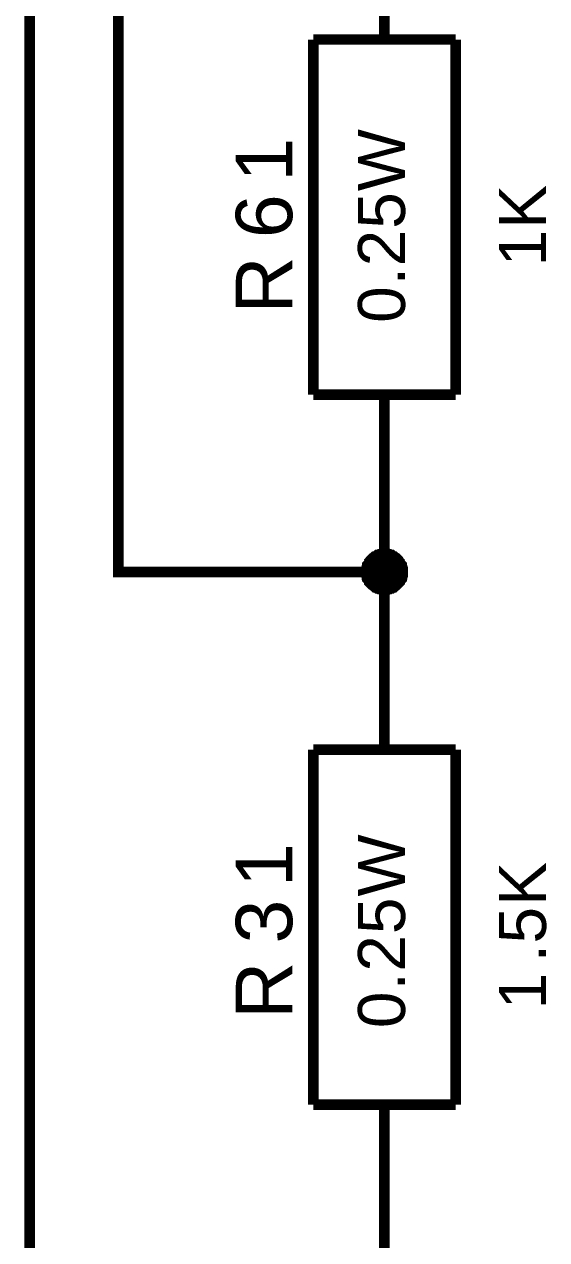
# Model space of a CAD drawing. Header units: millimetres. Extents: x -2024 to 917, y -725 to 13.
# Drawn here: x -2021.52 to -2006.8, y -630.48 to -596.24 of the extents above; entities that cross this region are included whole.
import ezdxf

# ---------------------------------------------------------------- set-up
doc = ezdxf.new("R2010")
doc.units = ezdxf.units.MM
doc.styles.get("Standard").update_dxf_attribs({"font": 'arial.ttf'})

msp = doc.modelspace()

# ---------------------------------------------------------------- linework, layer by layer
at = {"color": 7}
for points, const_width in [([(-2011.369, -669.167), (-2021.366, -669.167), (-2021.366, -569.168)], 0.3), ([(-2011.369, -611.675), (-2018.867, -611.675), (-2018.867, -569.168)], 0.3), ([(-2011.369, -596.672), (-2011.369, -594.172)], 0.3), ([(-2013.372, -596.672), (-2009.367, -596.672)], 0.3), ([(-2013.372, -606.674), (-2013.372, -596.672)], 0.3), ([(-2009.367, -606.674), (-2009.367, -596.672)], 0.3), ([(-2013.372, -606.674), (-2009.367, -606.674)], 0.3), ([(-2011.369, -606.674), (-2011.369, -609.174)], 0.3), ([(-2011.369, -614.175), (-2011.369, -611.675), (-2011.369, -609.174)], 0.3), ([(-2011.882, -611.675), (-2011.882, -611.641), (-2011.882, -611.625), (-2011.882, -611.592), (-2011.866, -611.575), (-2011.866, -611.542), (-2011.866, -611.526), (-2011.849, -611.492), (-2011.849, -611.476), (-2011.833, -611.459), (-2011.816, -611.426), (-2011.8, -611.41), (-2011.8, -611.393), (-2011.783, -611.377), (-2011.766, -611.343), (-2011.75, -611.327), (-2011.733, -611.31), (-2011.717, -611.294), (-2011.7, -611.277), (-2011.667, -611.261), (-2011.651, -611.244), (-2011.634, -611.244), (-2011.617, -611.227), (-2011.584, -611.211), (-2011.568, -611.194), (-2011.551, -611.194), (-2011.518, -611.178), (-2011.502, -611.178), (-2011.468, -611.178), (-2011.452, -611.161), (-2011.419, -611.161), (-2011.402, -611.161), (-2011.369, -611.161)], 0.3), ([(-2011.882, -611.675), (-2011.882, -611.641), (-2011.882, -611.625), (-2011.882, -611.592), (-2011.866, -611.575), (-2011.866, -611.542), (-2011.866, -611.526), (-2011.849, -611.492), (-2011.849, -611.476), (-2011.833, -611.459), (-2011.816, -611.426), (-2011.8, -611.41), (-2011.8, -611.393), (-2011.783, -611.377), (-2011.766, -611.343), (-2011.75, -611.327), (-2011.733, -611.31), (-2011.717, -611.294), (-2011.7, -611.277), (-2011.667, -611.261), (-2011.651, -611.244), (-2011.634, -611.244), (-2011.617, -611.227), (-2011.584, -611.211), (-2011.568, -611.194), (-2011.551, -611.194), (-2011.518, -611.178), (-2011.502, -611.178), (-2011.468, -611.178), (-2011.452, -611.161), (-2011.419, -611.161), (-2011.402, -611.161), (-2011.369, -611.161)], 0.3), ([(-2011.882, -611.675), (-2011.882, -611.641), (-2011.882, -611.625), (-2011.882, -611.592), (-2011.866, -611.575), (-2011.866, -611.542), (-2011.866, -611.526), (-2011.849, -611.492), (-2011.849, -611.476), (-2011.833, -611.459), (-2011.816, -611.426), (-2011.8, -611.41), (-2011.8, -611.393), (-2011.783, -611.377), (-2011.766, -611.343), (-2011.75, -611.327), (-2011.733, -611.31), (-2011.717, -611.294), (-2011.7, -611.277), (-2011.667, -611.261), (-2011.651, -611.244), (-2011.634, -611.244), (-2011.617, -611.227), (-2011.584, -611.211), (-2011.568, -611.194), (-2011.551, -611.194), (-2011.518, -611.178), (-2011.502, -611.178), (-2011.468, -611.178), (-2011.452, -611.161), (-2011.419, -611.161), (-2011.402, -611.161), (-2011.369, -611.161)], 0.3), ([(-2011.882, -611.675), (-2011.882, -611.641), (-2011.882, -611.625), (-2011.882, -611.592), (-2011.866, -611.575), (-2011.866, -611.542), (-2011.866, -611.526), (-2011.849, -611.492), (-2011.849, -611.476), (-2011.833, -611.459), (-2011.816, -611.426), (-2011.8, -611.41), (-2011.8, -611.393), (-2011.783, -611.377), (-2011.766, -611.343), (-2011.75, -611.327), (-2011.733, -611.31), (-2011.717, -611.294), (-2011.7, -611.277), (-2011.667, -611.261), (-2011.651, -611.244), (-2011.634, -611.244), (-2011.617, -611.227), (-2011.584, -611.211), (-2011.568, -611.194), (-2011.551, -611.194), (-2011.518, -611.178), (-2011.502, -611.178), (-2011.468, -611.178), (-2011.452, -611.161), (-2011.419, -611.161), (-2011.402, -611.161), (-2011.369, -611.161)], 0.3), ([(-2011.882, -611.675), (-2011.882, -611.641), (-2011.882, -611.625), (-2011.882, -611.592), (-2011.866, -611.575), (-2011.866, -611.542), (-2011.866, -611.526), (-2011.849, -611.492), (-2011.849, -611.476), (-2011.833, -611.459), (-2011.816, -611.426), (-2011.8, -611.41), (-2011.8, -611.393), (-2011.783, -611.377), (-2011.766, -611.343), (-2011.75, -611.327), (-2011.733, -611.31), (-2011.717, -611.294), (-2011.7, -611.277), (-2011.667, -611.261), (-2011.651, -611.244), (-2011.634, -611.244), (-2011.617, -611.227), (-2011.584, -611.211), (-2011.568, -611.194), (-2011.551, -611.194), (-2011.518, -611.178), (-2011.502, -611.178), (-2011.468, -611.178), (-2011.452, -611.161), (-2011.419, -611.161), (-2011.402, -611.161), (-2011.369, -611.161)], 0.0991), ([(-2011.882, -611.675), (-2011.882, -611.641), (-2011.882, -611.625), (-2011.882, -611.592), (-2011.866, -611.575), (-2011.866, -611.542), (-2011.866, -611.526), (-2011.849, -611.492), (-2011.849, -611.476), (-2011.833, -611.459), (-2011.816, -611.426), (-2011.8, -611.41), (-2011.8, -611.393), (-2011.783, -611.377), (-2011.766, -611.343), (-2011.75, -611.327), (-2011.733, -611.31), (-2011.717, -611.294), (-2011.7, -611.277), (-2011.667, -611.261), (-2011.651, -611.244), (-2011.634, -611.244), (-2011.617, -611.227), (-2011.584, -611.211), (-2011.568, -611.194), (-2011.551, -611.194), (-2011.518, -611.178), (-2011.502, -611.178), (-2011.468, -611.178), (-2011.452, -611.161), (-2011.419, -611.161), (-2011.402, -611.161), (-2011.369, -611.161)], 0.0991), ([(-2011.882, -611.675), (-2011.882, -611.641), (-2011.882, -611.625), (-2011.882, -611.592), (-2011.866, -611.575), (-2011.866, -611.542), (-2011.866, -611.526), (-2011.849, -611.492), (-2011.849, -611.476), (-2011.833, -611.459), (-2011.816, -611.426), (-2011.8, -611.41), (-2011.8, -611.393), (-2011.783, -611.377), (-2011.766, -611.343), (-2011.75, -611.327), (-2011.733, -611.31), (-2011.717, -611.294), (-2011.7, -611.277), (-2011.667, -611.261), (-2011.651, -611.244), (-2011.634, -611.244), (-2011.617, -611.227), (-2011.584, -611.211), (-2011.568, -611.194), (-2011.551, -611.194), (-2011.518, -611.178), (-2011.502, -611.178), (-2011.468, -611.178), (-2011.452, -611.161), (-2011.419, -611.161), (-2011.402, -611.161), (-2011.369, -611.161)], 0.0991), ([(-2011.882, -611.675), (-2011.882, -611.641), (-2011.882, -611.625), (-2011.882, -611.592), (-2011.866, -611.575), (-2011.866, -611.542), (-2011.866, -611.526), (-2011.849, -611.492), (-2011.849, -611.476), (-2011.833, -611.459), (-2011.816, -611.426), (-2011.8, -611.41), (-2011.8, -611.393), (-2011.783, -611.377), (-2011.766, -611.343), (-2011.75, -611.327), (-2011.733, -611.31), (-2011.717, -611.294), (-2011.7, -611.277), (-2011.667, -611.261), (-2011.651, -611.244), (-2011.634, -611.244), (-2011.617, -611.227), (-2011.584, -611.211), (-2011.568, -611.194), (-2011.551, -611.194), (-2011.518, -611.178), (-2011.502, -611.178), (-2011.468, -611.178), (-2011.452, -611.161), (-2011.419, -611.161), (-2011.402, -611.161), (-2011.369, -611.161)], 0.0991), ([(-2011.369, -611.161), (-2011.369, -611.161)], 0.3), ([(-2011.369, -611.161), (-2011.336, -611.161), (-2011.32, -611.161), (-2011.286, -611.161), (-2011.27, -611.178), (-2011.237, -611.178), (-2011.22, -611.178), (-2011.187, -611.194), (-2011.171, -611.194), (-2011.154, -611.211), (-2011.121, -611.227), (-2011.104, -611.244), (-2011.088, -611.244), (-2011.071, -611.261), (-2011.038, -611.277), (-2011.022, -611.294), (-2011.005, -611.31), (-2010.989, -611.327), (-2010.972, -611.343), (-2010.955, -611.377), (-2010.939, -611.393), (-2010.939, -611.41), (-2010.922, -611.426), (-2010.906, -611.459), (-2010.889, -611.476), (-2010.889, -611.492), (-2010.873, -611.526), (-2010.873, -611.542), (-2010.873, -611.575), (-2010.856, -611.592), (-2010.856, -611.625), (-2010.856, -611.641), (-2010.856, -611.675)], 0.3), ([(-2011.369, -611.161), (-2011.369, -611.161)], 0.3), ([(-2011.369, -611.161), (-2011.336, -611.161), (-2011.32, -611.161), (-2011.286, -611.161), (-2011.27, -611.178), (-2011.237, -611.178), (-2011.22, -611.178), (-2011.187, -611.194), (-2011.171, -611.194), (-2011.154, -611.211), (-2011.121, -611.227), (-2011.104, -611.244), (-2011.088, -611.244), (-2011.071, -611.261), (-2011.038, -611.277), (-2011.022, -611.294), (-2011.005, -611.31), (-2010.989, -611.327), (-2010.972, -611.343), (-2010.955, -611.377), (-2010.939, -611.393), (-2010.939, -611.41), (-2010.922, -611.426), (-2010.906, -611.459), (-2010.889, -611.476), (-2010.889, -611.492), (-2010.873, -611.526), (-2010.873, -611.542), (-2010.873, -611.575), (-2010.856, -611.592), (-2010.856, -611.625), (-2010.856, -611.641), (-2010.856, -611.675)], 0.3), ([(-2011.369, -611.161), (-2011.369, -611.161)], 0.3), ([(-2011.369, -611.161), (-2011.336, -611.161), (-2011.32, -611.161), (-2011.286, -611.161), (-2011.27, -611.178), (-2011.237, -611.178), (-2011.22, -611.178), (-2011.187, -611.194), (-2011.171, -611.194), (-2011.154, -611.211), (-2011.121, -611.227), (-2011.104, -611.244), (-2011.088, -611.244), (-2011.071, -611.261), (-2011.038, -611.277), (-2011.022, -611.294), (-2011.005, -611.31), (-2010.989, -611.327), (-2010.972, -611.343), (-2010.955, -611.377), (-2010.939, -611.393), (-2010.939, -611.41), (-2010.922, -611.426), (-2010.906, -611.459), (-2010.889, -611.476), (-2010.889, -611.492), (-2010.873, -611.526), (-2010.873, -611.542), (-2010.873, -611.575), (-2010.856, -611.592), (-2010.856, -611.625), (-2010.856, -611.641), (-2010.856, -611.675)], 0.3), ([(-2011.369, -611.161), (-2011.369, -611.161)], 0.3), ([(-2011.369, -611.161), (-2011.336, -611.161), (-2011.32, -611.161), (-2011.286, -611.161), (-2011.27, -611.178), (-2011.237, -611.178), (-2011.22, -611.178), (-2011.187, -611.194), (-2011.171, -611.194), (-2011.154, -611.211), (-2011.121, -611.227), (-2011.104, -611.244), (-2011.088, -611.244), (-2011.071, -611.261), (-2011.038, -611.277), (-2011.022, -611.294), (-2011.005, -611.31), (-2010.989, -611.327), (-2010.972, -611.343), (-2010.955, -611.377), (-2010.939, -611.393), (-2010.939, -611.41), (-2010.922, -611.426), (-2010.906, -611.459), (-2010.889, -611.476), (-2010.889, -611.492), (-2010.873, -611.526), (-2010.873, -611.542), (-2010.873, -611.575), (-2010.856, -611.592), (-2010.856, -611.625), (-2010.856, -611.641), (-2010.856, -611.675)], 0.3), ([(-2011.369, -611.161), (-2011.369, -611.161)], 0.0991), ([(-2011.369, -611.161), (-2011.336, -611.161), (-2011.32, -611.161), (-2011.286, -611.161), (-2011.27, -611.178), (-2011.237, -611.178), (-2011.22, -611.178), (-2011.187, -611.194), (-2011.171, -611.194), (-2011.154, -611.211), (-2011.121, -611.227), (-2011.104, -611.244), (-2011.088, -611.244), (-2011.071, -611.261), (-2011.038, -611.277), (-2011.022, -611.294), (-2011.005, -611.31), (-2010.989, -611.327), (-2010.972, -611.343), (-2010.955, -611.377), (-2010.939, -611.393), (-2010.939, -611.41), (-2010.922, -611.426), (-2010.906, -611.459), (-2010.889, -611.476), (-2010.889, -611.492), (-2010.873, -611.526), (-2010.873, -611.542), (-2010.873, -611.575), (-2010.856, -611.592), (-2010.856, -611.625), (-2010.856, -611.641), (-2010.856, -611.675)], 0.0991), ([(-2011.369, -611.161), (-2011.369, -611.161)], 0.0991), ([(-2011.369, -611.161), (-2011.336, -611.161), (-2011.32, -611.161), (-2011.286, -611.161), (-2011.27, -611.178), (-2011.237, -611.178), (-2011.22, -611.178), (-2011.187, -611.194), (-2011.171, -611.194), (-2011.154, -611.211), (-2011.121, -611.227), (-2011.104, -611.244), (-2011.088, -611.244), (-2011.071, -611.261), (-2011.038, -611.277), (-2011.022, -611.294), (-2011.005, -611.31), (-2010.989, -611.327), (-2010.972, -611.343), (-2010.955, -611.377), (-2010.939, -611.393), (-2010.939, -611.41), (-2010.922, -611.426), (-2010.906, -611.459), (-2010.889, -611.476), (-2010.889, -611.492), (-2010.873, -611.526), (-2010.873, -611.542), (-2010.873, -611.575), (-2010.856, -611.592), (-2010.856, -611.625), (-2010.856, -611.641), (-2010.856, -611.675)], 0.0991), ([(-2011.369, -611.161), (-2011.369, -611.161)], 0.0991), ([(-2011.369, -611.161), (-2011.336, -611.161), (-2011.32, -611.161), (-2011.286, -611.161), (-2011.27, -611.178), (-2011.237, -611.178), (-2011.22, -611.178), (-2011.187, -611.194), (-2011.171, -611.194), (-2011.154, -611.211), (-2011.121, -611.227), (-2011.104, -611.244), (-2011.088, -611.244), (-2011.071, -611.261), (-2011.038, -611.277), (-2011.022, -611.294), (-2011.005, -611.31), (-2010.989, -611.327), (-2010.972, -611.343), (-2010.955, -611.377), (-2010.939, -611.393), (-2010.939, -611.41), (-2010.922, -611.426), (-2010.906, -611.459), (-2010.889, -611.476), (-2010.889, -611.492), (-2010.873, -611.526), (-2010.873, -611.542), (-2010.873, -611.575), (-2010.856, -611.592), (-2010.856, -611.625), (-2010.856, -611.641), (-2010.856, -611.675)], 0.0991), ([(-2011.369, -611.161), (-2011.369, -611.161)], 0.0991), ([(-2011.369, -611.161), (-2011.336, -611.161), (-2011.32, -611.161), (-2011.286, -611.161), (-2011.27, -611.178), (-2011.237, -611.178), (-2011.22, -611.178), (-2011.187, -611.194), (-2011.171, -611.194), (-2011.154, -611.211), (-2011.121, -611.227), (-2011.104, -611.244), (-2011.088, -611.244), (-2011.071, -611.261), (-2011.038, -611.277), (-2011.022, -611.294), (-2011.005, -611.31), (-2010.989, -611.327), (-2010.972, -611.343), (-2010.955, -611.377), (-2010.939, -611.393), (-2010.939, -611.41), (-2010.922, -611.426), (-2010.906, -611.459), (-2010.889, -611.476), (-2010.889, -611.492), (-2010.873, -611.526), (-2010.873, -611.542), (-2010.873, -611.575), (-2010.856, -611.592), (-2010.856, -611.625), (-2010.856, -611.641), (-2010.856, -611.675)], 0.0991), ([(-2011.369, -612.171), (-2011.402, -612.171), (-2011.419, -612.171), (-2011.452, -612.171), (-2011.468, -612.155), (-2011.502, -612.155), (-2011.518, -612.155), (-2011.551, -612.138), (-2011.568, -612.138), (-2011.584, -612.122), (-2011.617, -612.105), (-2011.634, -612.105), (-2011.651, -612.089), (-2011.667, -612.072), (-2011.7, -612.055), (-2011.717, -612.039), (-2011.733, -612.022), (-2011.75, -612.006), (-2011.766, -611.989), (-2011.783, -611.973), (-2011.8, -611.956), (-2011.8, -611.94), (-2011.816, -611.906), (-2011.833, -611.89), (-2011.849, -611.873), (-2011.849, -611.84), (-2011.866, -611.824), (-2011.866, -611.807), (-2011.866, -611.774), (-2011.882, -611.757), (-2011.882, -611.724), (-2011.882, -611.708), (-2011.882, -611.675)], 0.3), ([(-2011.882, -611.675), (-2011.882, -611.675)], 0.3), ([(-2011.369, -612.171), (-2011.402, -612.171), (-2011.419, -612.171), (-2011.452, -612.171), (-2011.468, -612.155), (-2011.502, -612.155), (-2011.518, -612.155), (-2011.551, -612.138), (-2011.568, -612.138), (-2011.584, -612.122), (-2011.617, -612.105), (-2011.634, -612.105), (-2011.651, -612.089), (-2011.667, -612.072), (-2011.7, -612.055), (-2011.717, -612.039), (-2011.733, -612.022), (-2011.75, -612.006), (-2011.766, -611.989), (-2011.783, -611.973), (-2011.8, -611.956), (-2011.8, -611.94), (-2011.816, -611.906), (-2011.833, -611.89), (-2011.849, -611.873), (-2011.849, -611.84), (-2011.866, -611.824), (-2011.866, -611.807), (-2011.866, -611.774), (-2011.882, -611.757), (-2011.882, -611.724), (-2011.882, -611.708), (-2011.882, -611.675)], 0.3), ([(-2011.882, -611.675), (-2011.882, -611.675)], 0.3), ([(-2011.369, -612.171), (-2011.402, -612.171), (-2011.419, -612.171), (-2011.452, -612.171), (-2011.468, -612.155), (-2011.502, -612.155), (-2011.518, -612.155), (-2011.551, -612.138), (-2011.568, -612.138), (-2011.584, -612.122), (-2011.617, -612.105), (-2011.634, -612.105), (-2011.651, -612.089), (-2011.667, -612.072), (-2011.7, -612.055), (-2011.717, -612.039), (-2011.733, -612.022), (-2011.75, -612.006), (-2011.766, -611.989), (-2011.783, -611.973), (-2011.8, -611.956), (-2011.8, -611.94), (-2011.816, -611.906), (-2011.833, -611.89), (-2011.849, -611.873), (-2011.849, -611.84), (-2011.866, -611.824), (-2011.866, -611.807), (-2011.866, -611.774), (-2011.882, -611.757), (-2011.882, -611.724), (-2011.882, -611.708), (-2011.882, -611.675)], 0.3), ([(-2011.882, -611.675), (-2011.882, -611.675)], 0.3), ([(-2011.369, -612.171), (-2011.402, -612.171), (-2011.419, -612.171), (-2011.452, -612.171), (-2011.468, -612.155), (-2011.502, -612.155), (-2011.518, -612.155), (-2011.551, -612.138), (-2011.568, -612.138), (-2011.584, -612.122), (-2011.617, -612.105), (-2011.634, -612.105), (-2011.651, -612.089), (-2011.667, -612.072), (-2011.7, -612.055), (-2011.717, -612.039), (-2011.733, -612.022), (-2011.75, -612.006), (-2011.766, -611.989), (-2011.783, -611.973), (-2011.8, -611.956), (-2011.8, -611.94), (-2011.816, -611.906), (-2011.833, -611.89), (-2011.849, -611.873), (-2011.849, -611.84), (-2011.866, -611.824), (-2011.866, -611.807), (-2011.866, -611.774), (-2011.882, -611.757), (-2011.882, -611.724), (-2011.882, -611.708), (-2011.882, -611.675)], 0.3), ([(-2011.882, -611.675), (-2011.882, -611.675)], 0.3), ([(-2010.856, -611.675), (-2010.856, -611.708), (-2010.856, -611.724), (-2010.856, -611.757), (-2010.873, -611.774), (-2010.873, -611.807), (-2010.873, -611.824), (-2010.889, -611.84), (-2010.889, -611.873), (-2010.906, -611.89), (-2010.922, -611.906), (-2010.939, -611.94), (-2010.939, -611.956), (-2010.955, -611.973), (-2010.972, -611.989), (-2010.989, -612.006), (-2011.005, -612.022), (-2011.022, -612.039), (-2011.038, -612.055), (-2011.071, -612.072), (-2011.088, -612.089), (-2011.104, -612.105), (-2011.121, -612.105), (-2011.154, -612.122), (-2011.171, -612.138), (-2011.187, -612.138), (-2011.22, -612.155), (-2011.237, -612.155), (-2011.27, -612.155), (-2011.286, -612.171), (-2011.32, -612.171), (-2011.336, -612.171), (-2011.369, -612.171)], 0.3), ([(-2010.856, -611.675), (-2010.856, -611.708), (-2010.856, -611.724), (-2010.856, -611.757), (-2010.873, -611.774), (-2010.873, -611.807), (-2010.873, -611.824), (-2010.889, -611.84), (-2010.889, -611.873), (-2010.906, -611.89), (-2010.922, -611.906), (-2010.939, -611.94), (-2010.939, -611.956), (-2010.955, -611.973), (-2010.972, -611.989), (-2010.989, -612.006), (-2011.005, -612.022), (-2011.022, -612.039), (-2011.038, -612.055), (-2011.071, -612.072), (-2011.088, -612.089), (-2011.104, -612.105), (-2011.121, -612.105), (-2011.154, -612.122), (-2011.171, -612.138), (-2011.187, -612.138), (-2011.22, -612.155), (-2011.237, -612.155), (-2011.27, -612.155), (-2011.286, -612.171), (-2011.32, -612.171), (-2011.336, -612.171), (-2011.369, -612.171)], 0.3), ([(-2010.856, -611.675), (-2010.856, -611.708), (-2010.856, -611.724), (-2010.856, -611.757), (-2010.873, -611.774), (-2010.873, -611.807), (-2010.873, -611.824), (-2010.889, -611.84), (-2010.889, -611.873), (-2010.906, -611.89), (-2010.922, -611.906), (-2010.939, -611.94), (-2010.939, -611.956), (-2010.955, -611.973), (-2010.972, -611.989), (-2010.989, -612.006), (-2011.005, -612.022), (-2011.022, -612.039), (-2011.038, -612.055), (-2011.071, -612.072), (-2011.088, -612.089), (-2011.104, -612.105), (-2011.121, -612.105), (-2011.154, -612.122), (-2011.171, -612.138), (-2011.187, -612.138), (-2011.22, -612.155), (-2011.237, -612.155), (-2011.27, -612.155), (-2011.286, -612.171), (-2011.32, -612.171), (-2011.336, -612.171), (-2011.369, -612.171)], 0.3), ([(-2010.856, -611.675), (-2010.856, -611.708), (-2010.856, -611.724), (-2010.856, -611.757), (-2010.873, -611.774), (-2010.873, -611.807), (-2010.873, -611.824), (-2010.889, -611.84), (-2010.889, -611.873), (-2010.906, -611.89), (-2010.922, -611.906), (-2010.939, -611.94), (-2010.939, -611.956), (-2010.955, -611.973), (-2010.972, -611.989), (-2010.989, -612.006), (-2011.005, -612.022), (-2011.022, -612.039), (-2011.038, -612.055), (-2011.071, -612.072), (-2011.088, -612.089), (-2011.104, -612.105), (-2011.121, -612.105), (-2011.154, -612.122), (-2011.171, -612.138), (-2011.187, -612.138), (-2011.22, -612.155), (-2011.237, -612.155), (-2011.27, -612.155), (-2011.286, -612.171), (-2011.32, -612.171), (-2011.336, -612.171), (-2011.369, -612.171)], 0.3), ([(-2010.856, -611.675), (-2010.856, -611.675), (-2010.856, -611.675), (-2010.856, -611.675), (-2010.856, -611.675), (-2010.856, -611.675), (-2010.856, -611.675), (-2010.856, -611.675), (-2010.856, -611.675), (-2010.856, -611.675), (-2010.856, -611.675), (-2010.856, -611.675), (-2010.856, -611.675), (-2010.856, -611.675), (-2010.856, -611.675), (-2010.856, -611.675), (-2010.856, -611.675), (-2010.856, -611.675), (-2010.856, -611.675), (-2010.856, -611.675), (-2010.856, -611.675), (-2010.856, -611.675), (-2010.856, -611.675), (-2010.856, -611.675), (-2010.856, -611.675), (-2010.856, -611.675), (-2010.856, -611.675), (-2010.856, -611.675), (-2010.856, -611.675), (-2010.856, -611.675), (-2010.856, -611.675), (-2010.856, -611.675), (-2010.856, -611.675)], 0.3), ([(-2010.856, -611.675), (-2010.856, -611.675)], 0.3), ([(-2010.856, -611.675), (-2010.856, -611.675), (-2010.856, -611.675), (-2010.856, -611.675), (-2010.856, -611.675), (-2010.856, -611.675), (-2010.856, -611.675), (-2010.856, -611.675), (-2010.856, -611.675), (-2010.856, -611.675), (-2010.856, -611.675), (-2010.856, -611.675), (-2010.856, -611.675), (-2010.856, -611.675), (-2010.856, -611.675), (-2010.856, -611.675), (-2010.856, -611.675), (-2010.856, -611.675), (-2010.856, -611.675), (-2010.856, -611.675), (-2010.856, -611.675), (-2010.856, -611.675), (-2010.856, -611.675), (-2010.856, -611.675), (-2010.856, -611.675), (-2010.856, -611.675), (-2010.856, -611.675), (-2010.856, -611.675), (-2010.856, -611.675), (-2010.856, -611.675), (-2010.856, -611.675), (-2010.856, -611.675), (-2010.856, -611.675)], 0.3), ([(-2010.856, -611.675), (-2010.856, -611.675)], 0.3), ([(-2010.856, -611.675), (-2010.856, -611.675), (-2010.856, -611.675), (-2010.856, -611.675), (-2010.856, -611.675), (-2010.856, -611.675), (-2010.856, -611.675), (-2010.856, -611.675), (-2010.856, -611.675), (-2010.856, -611.675), (-2010.856, -611.675), (-2010.856, -611.675), (-2010.856, -611.675), (-2010.856, -611.675), (-2010.856, -611.675), (-2010.856, -611.675), (-2010.856, -611.675), (-2010.856, -611.675), (-2010.856, -611.675), (-2010.856, -611.675), (-2010.856, -611.675), (-2010.856, -611.675), (-2010.856, -611.675), (-2010.856, -611.675), (-2010.856, -611.675), (-2010.856, -611.675), (-2010.856, -611.675), (-2010.856, -611.675), (-2010.856, -611.675), (-2010.856, -611.675), (-2010.856, -611.675), (-2010.856, -611.675), (-2010.856, -611.675)], 0.3), ([(-2010.856, -611.675), (-2010.856, -611.675)], 0.3), ([(-2010.856, -611.675), (-2010.856, -611.675), (-2010.856, -611.675), (-2010.856, -611.675), (-2010.856, -611.675), (-2010.856, -611.675), (-2010.856, -611.675), (-2010.856, -611.675), (-2010.856, -611.675), (-2010.856, -611.675), (-2010.856, -611.675), (-2010.856, -611.675), (-2010.856, -611.675), (-2010.856, -611.675), (-2010.856, -611.675), (-2010.856, -611.675), (-2010.856, -611.675), (-2010.856, -611.675), (-2010.856, -611.675), (-2010.856, -611.675), (-2010.856, -611.675), (-2010.856, -611.675), (-2010.856, -611.675), (-2010.856, -611.675), (-2010.856, -611.675), (-2010.856, -611.675), (-2010.856, -611.675), (-2010.856, -611.675), (-2010.856, -611.675), (-2010.856, -611.675), (-2010.856, -611.675), (-2010.856, -611.675), (-2010.856, -611.675)], 0.3), ([(-2010.856, -611.675), (-2010.856, -611.675)], 0.3), ([(-2011.369, -612.171), (-2011.402, -612.171), (-2011.419, -612.171), (-2011.452, -612.171), (-2011.468, -612.155), (-2011.502, -612.155), (-2011.518, -612.155), (-2011.551, -612.138), (-2011.568, -612.138), (-2011.584, -612.122), (-2011.617, -612.105), (-2011.634, -612.105), (-2011.651, -612.089), (-2011.667, -612.072), (-2011.7, -612.055), (-2011.717, -612.039), (-2011.733, -612.022), (-2011.75, -612.006), (-2011.766, -611.989), (-2011.783, -611.973), (-2011.8, -611.956), (-2011.8, -611.94), (-2011.816, -611.906), (-2011.833, -611.89), (-2011.849, -611.873), (-2011.849, -611.84), (-2011.866, -611.824), (-2011.866, -611.807), (-2011.866, -611.774), (-2011.882, -611.757), (-2011.882, -611.724), (-2011.882, -611.708), (-2011.882, -611.675)], 0.0991), ([(-2011.882, -611.675), (-2011.882, -611.675)], 0.0991), ([(-2011.369, -612.171), (-2011.402, -612.171), (-2011.419, -612.171), (-2011.452, -612.171), (-2011.468, -612.155), (-2011.502, -612.155), (-2011.518, -612.155), (-2011.551, -612.138), (-2011.568, -612.138), (-2011.584, -612.122), (-2011.617, -612.105), (-2011.634, -612.105), (-2011.651, -612.089), (-2011.667, -612.072), (-2011.7, -612.055), (-2011.717, -612.039), (-2011.733, -612.022), (-2011.75, -612.006), (-2011.766, -611.989), (-2011.783, -611.973), (-2011.8, -611.956), (-2011.8, -611.94), (-2011.816, -611.906), (-2011.833, -611.89), (-2011.849, -611.873), (-2011.849, -611.84), (-2011.866, -611.824), (-2011.866, -611.807), (-2011.866, -611.774), (-2011.882, -611.757), (-2011.882, -611.724), (-2011.882, -611.708), (-2011.882, -611.675)], 0.0991), ([(-2011.882, -611.675), (-2011.882, -611.675)], 0.0991), ([(-2011.369, -612.171), (-2011.402, -612.171), (-2011.419, -612.171), (-2011.452, -612.171), (-2011.468, -612.155), (-2011.502, -612.155), (-2011.518, -612.155), (-2011.551, -612.138), (-2011.568, -612.138), (-2011.584, -612.122), (-2011.617, -612.105), (-2011.634, -612.105), (-2011.651, -612.089), (-2011.667, -612.072), (-2011.7, -612.055), (-2011.717, -612.039), (-2011.733, -612.022), (-2011.75, -612.006), (-2011.766, -611.989), (-2011.783, -611.973), (-2011.8, -611.956), (-2011.8, -611.94), (-2011.816, -611.906), (-2011.833, -611.89), (-2011.849, -611.873), (-2011.849, -611.84), (-2011.866, -611.824), (-2011.866, -611.807), (-2011.866, -611.774), (-2011.882, -611.757), (-2011.882, -611.724), (-2011.882, -611.708), (-2011.882, -611.675)], 0.0991), ([(-2011.882, -611.675), (-2011.882, -611.675)], 0.0991), ([(-2011.369, -612.171), (-2011.402, -612.171), (-2011.419, -612.171), (-2011.452, -612.171), (-2011.468, -612.155), (-2011.502, -612.155), (-2011.518, -612.155), (-2011.551, -612.138), (-2011.568, -612.138), (-2011.584, -612.122), (-2011.617, -612.105), (-2011.634, -612.105), (-2011.651, -612.089), (-2011.667, -612.072), (-2011.7, -612.055), (-2011.717, -612.039), (-2011.733, -612.022), (-2011.75, -612.006), (-2011.766, -611.989), (-2011.783, -611.973), (-2011.8, -611.956), (-2011.8, -611.94), (-2011.816, -611.906), (-2011.833, -611.89), (-2011.849, -611.873), (-2011.849, -611.84), (-2011.866, -611.824), (-2011.866, -611.807), (-2011.866, -611.774), (-2011.882, -611.757), (-2011.882, -611.724), (-2011.882, -611.708), (-2011.882, -611.675)], 0.0991), ([(-2011.882, -611.675), (-2011.882, -611.675)], 0.0991), ([(-2010.856, -611.675), (-2010.856, -611.708), (-2010.856, -611.724), (-2010.856, -611.757), (-2010.873, -611.774), (-2010.873, -611.807), (-2010.873, -611.824), (-2010.889, -611.84), (-2010.889, -611.873), (-2010.906, -611.89), (-2010.922, -611.906), (-2010.939, -611.94), (-2010.939, -611.956), (-2010.955, -611.973), (-2010.972, -611.989), (-2010.989, -612.006), (-2011.005, -612.022), (-2011.022, -612.039), (-2011.038, -612.055), (-2011.071, -612.072), (-2011.088, -612.089), (-2011.104, -612.105), (-2011.121, -612.105), (-2011.154, -612.122), (-2011.171, -612.138), (-2011.187, -612.138), (-2011.22, -612.155), (-2011.237, -612.155), (-2011.27, -612.155), (-2011.286, -612.171), (-2011.32, -612.171), (-2011.336, -612.171), (-2011.369, -612.171)], 0.0991), ([(-2010.856, -611.675), (-2010.856, -611.708), (-2010.856, -611.724), (-2010.856, -611.757), (-2010.873, -611.774), (-2010.873, -611.807), (-2010.873, -611.824), (-2010.889, -611.84), (-2010.889, -611.873), (-2010.906, -611.89), (-2010.922, -611.906), (-2010.939, -611.94), (-2010.939, -611.956), (-2010.955, -611.973), (-2010.972, -611.989), (-2010.989, -612.006), (-2011.005, -612.022), (-2011.022, -612.039), (-2011.038, -612.055), (-2011.071, -612.072), (-2011.088, -612.089), (-2011.104, -612.105), (-2011.121, -612.105), (-2011.154, -612.122), (-2011.171, -612.138), (-2011.187, -612.138), (-2011.22, -612.155), (-2011.237, -612.155), (-2011.27, -612.155), (-2011.286, -612.171), (-2011.32, -612.171), (-2011.336, -612.171), (-2011.369, -612.171)], 0.0991), ([(-2010.856, -611.675), (-2010.856, -611.708), (-2010.856, -611.724), (-2010.856, -611.757), (-2010.873, -611.774), (-2010.873, -611.807), (-2010.873, -611.824), (-2010.889, -611.84), (-2010.889, -611.873), (-2010.906, -611.89), (-2010.922, -611.906), (-2010.939, -611.94), (-2010.939, -611.956), (-2010.955, -611.973), (-2010.972, -611.989), (-2010.989, -612.006), (-2011.005, -612.022), (-2011.022, -612.039), (-2011.038, -612.055), (-2011.071, -612.072), (-2011.088, -612.089), (-2011.104, -612.105), (-2011.121, -612.105), (-2011.154, -612.122), (-2011.171, -612.138), (-2011.187, -612.138), (-2011.22, -612.155), (-2011.237, -612.155), (-2011.27, -612.155), (-2011.286, -612.171), (-2011.32, -612.171), (-2011.336, -612.171), (-2011.369, -612.171)], 0.0991), ([(-2010.856, -611.675), (-2010.856, -611.708), (-2010.856, -611.724), (-2010.856, -611.757), (-2010.873, -611.774), (-2010.873, -611.807), (-2010.873, -611.824), (-2010.889, -611.84), (-2010.889, -611.873), (-2010.906, -611.89), (-2010.922, -611.906), (-2010.939, -611.94), (-2010.939, -611.956), (-2010.955, -611.973), (-2010.972, -611.989), (-2010.989, -612.006), (-2011.005, -612.022), (-2011.022, -612.039), (-2011.038, -612.055), (-2011.071, -612.072), (-2011.088, -612.089), (-2011.104, -612.105), (-2011.121, -612.105), (-2011.154, -612.122), (-2011.171, -612.138), (-2011.187, -612.138), (-2011.22, -612.155), (-2011.237, -612.155), (-2011.27, -612.155), (-2011.286, -612.171), (-2011.32, -612.171), (-2011.336, -612.171), (-2011.369, -612.171)], 0.0991), ([(-2010.856, -611.675), (-2010.856, -611.675), (-2010.856, -611.675), (-2010.856, -611.675), (-2010.856, -611.675), (-2010.856, -611.675), (-2010.856, -611.675), (-2010.856, -611.675), (-2010.856, -611.675), (-2010.856, -611.675), (-2010.856, -611.675), (-2010.856, -611.675), (-2010.856, -611.675), (-2010.856, -611.675), (-2010.856, -611.675), (-2010.856, -611.675), (-2010.856, -611.675), (-2010.856, -611.675), (-2010.856, -611.675), (-2010.856, -611.675), (-2010.856, -611.675), (-2010.856, -611.675), (-2010.856, -611.675), (-2010.856, -611.675), (-2010.856, -611.675), (-2010.856, -611.675), (-2010.856, -611.675), (-2010.856, -611.675), (-2010.856, -611.675), (-2010.856, -611.675), (-2010.856, -611.675), (-2010.856, -611.675), (-2010.856, -611.675)], 0.0991), ([(-2010.856, -611.675), (-2010.856, -611.675)], 0.0991), ([(-2010.856, -611.675), (-2010.856, -611.675), (-2010.856, -611.675), (-2010.856, -611.675), (-2010.856, -611.675), (-2010.856, -611.675), (-2010.856, -611.675), (-2010.856, -611.675), (-2010.856, -611.675), (-2010.856, -611.675), (-2010.856, -611.675), (-2010.856, -611.675), (-2010.856, -611.675), (-2010.856, -611.675), (-2010.856, -611.675), (-2010.856, -611.675), (-2010.856, -611.675), (-2010.856, -611.675), (-2010.856, -611.675), (-2010.856, -611.675), (-2010.856, -611.675), (-2010.856, -611.675), (-2010.856, -611.675), (-2010.856, -611.675), (-2010.856, -611.675), (-2010.856, -611.675), (-2010.856, -611.675), (-2010.856, -611.675), (-2010.856, -611.675), (-2010.856, -611.675), (-2010.856, -611.675), (-2010.856, -611.675), (-2010.856, -611.675)], 0.0991), ([(-2010.856, -611.675), (-2010.856, -611.675)], 0.0991), ([(-2010.856, -611.675), (-2010.856, -611.675), (-2010.856, -611.675), (-2010.856, -611.675), (-2010.856, -611.675), (-2010.856, -611.675), (-2010.856, -611.675), (-2010.856, -611.675), (-2010.856, -611.675), (-2010.856, -611.675), (-2010.856, -611.675), (-2010.856, -611.675), (-2010.856, -611.675), (-2010.856, -611.675), (-2010.856, -611.675), (-2010.856, -611.675), (-2010.856, -611.675), (-2010.856, -611.675), (-2010.856, -611.675), (-2010.856, -611.675), (-2010.856, -611.675), (-2010.856, -611.675), (-2010.856, -611.675), (-2010.856, -611.675), (-2010.856, -611.675), (-2010.856, -611.675), (-2010.856, -611.675), (-2010.856, -611.675), (-2010.856, -611.675), (-2010.856, -611.675), (-2010.856, -611.675), (-2010.856, -611.675), (-2010.856, -611.675)], 0.0991), ([(-2010.856, -611.675), (-2010.856, -611.675)], 0.0991), ([(-2010.856, -611.675), (-2010.856, -611.675), (-2010.856, -611.675), (-2010.856, -611.675), (-2010.856, -611.675), (-2010.856, -611.675), (-2010.856, -611.675), (-2010.856, -611.675), (-2010.856, -611.675), (-2010.856, -611.675), (-2010.856, -611.675), (-2010.856, -611.675), (-2010.856, -611.675), (-2010.856, -611.675), (-2010.856, -611.675), (-2010.856, -611.675), (-2010.856, -611.675), (-2010.856, -611.675), (-2010.856, -611.675), (-2010.856, -611.675), (-2010.856, -611.675), (-2010.856, -611.675), (-2010.856, -611.675), (-2010.856, -611.675), (-2010.856, -611.675), (-2010.856, -611.675), (-2010.856, -611.675), (-2010.856, -611.675), (-2010.856, -611.675), (-2010.856, -611.675), (-2010.856, -611.675), (-2010.856, -611.675), (-2010.856, -611.675)], 0.0991), ([(-2010.856, -611.675), (-2010.856, -611.675)], 0.0991), ([(-2011.369, -616.675), (-2011.369, -614.175)], 0.3), ([(-2013.372, -616.675), (-2009.367, -616.675)], 0.3), ([(-2013.372, -626.677), (-2013.372, -616.675)], 0.3), ([(-2009.367, -626.677), (-2009.367, -616.675)], 0.3), ([(-2013.372, -626.677), (-2009.367, -626.677)], 0.3), ([(-2011.369, -626.677), (-2011.369, -629.177)], 0.3), ([(-2011.369, -631.678), (-2011.369, -629.177)], 0.3)]:
    msp.add_lwpolyline(points, dxfattribs=dict(at, const_width=const_width))
at = {"color": 7, "const_width": 0.508}
msp.add_lwpolyline([(-2011.709, -611.663, 1), (-2011.201, -611.663, 1)], format="xyb", close=True, dxfattribs=at)

# ---------------------------------------------------------------- texts
at = {"color": 7}
for s, height, p in [('W', 1.325, (-2010.79, -600.944)), ('1', 1.59, (-2013.968, -600.679)), ('K', 1.325, (-2006.818, -602.004)), ('6', 1.59, (-2013.968, -602.269)), ('5', 1.325, (-2010.79, -602.004)), ('2', 1.325, (-2010.79, -603.064)), ('1', 1.325, (-2006.818, -603.064)), ('R', 1.59, (-2013.968, -604.389)), ('.', 1.325, (-2010.79, -603.594)), ('0', 1.325, (-2010.79, -604.654)), ('W', 1.325, (-2010.79, -620.815)), ('1', 1.59, (-2013.968, -620.55)), ('K', 1.325, (-2006.818, -621.08)), ('3', 1.59, (-2013.968, -622.14)), ('5', 1.325, (-2010.79, -621.875)), ('5', 1.325, (-2006.818, -622.14)), ('2', 1.325, (-2010.79, -622.935)), ('.', 1.325, (-2006.818, -622.67)), ('R', 1.59, (-2013.968, -624.259)), ('.', 1.325, (-2010.79, -623.464)), ('1', 1.325, (-2006.818, -623.994)), ('0', 1.325, (-2010.79, -624.524))]:
    msp.add_text(s, height=height, rotation=90, dxfattribs=at).set_placement(p)

doc.saveas('drawing.dxf')
